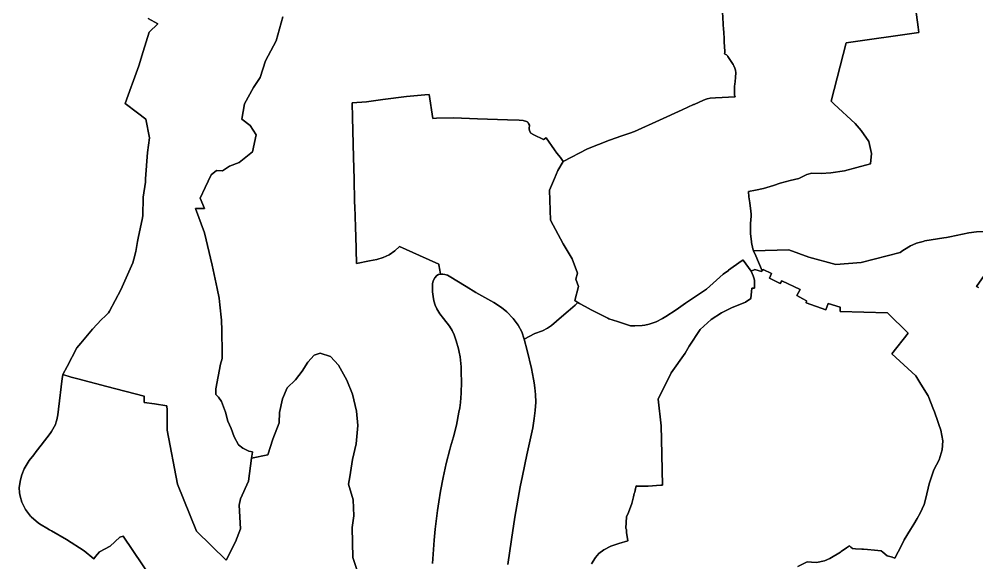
# Model space of a CAD drawing. Header units: inches. Extents: x 280195 to 293923, y 9098893 to 9120289.
# Drawn here: x 288823 to 289662, y 9113561 to 9114037 of the extents above; entities that cross this region are included whole.
import ezdxf

# ---------------------------------------------------------------- set-up
doc = ezdxf.new("R2010")
doc.units = ezdxf.units.IN
doc.header["$MEASUREMENT"] = 0
doc.layers.add('CIS', color=7, linetype='Continuous')

msp = doc.modelspace()

# ---------------------------------------------------------------- linework, layer by layer
at = {"layer": 'CIS'}
for points in [[(289608.0666, 9114052.0528), (289610.9407, 9114030.4449), (289611.5036, 9114025.6809), (289547.8727, 9114016.6295), (289534.697, 9113965.3585), (289537.1883, 9113962.8935), (289555.6975, 9113945.8304), (289561.0404, 9113939.805), (289567.713, 9113930.1778), (289569.9236, 9113919.4963), (289569.0771, 9113910.3945), (289557.2237, 9113907.4313), (289546.217, 9113904.4678), (289534.3638, 9113902.5629), (289525.897, 9113901.9279), (289517.8801, 9113902.3248), (289513.2763, 9113901.0548), (289506.4501, 9113897.8004), (289498.7507, 9113895.8954), (289490.0988, 9113893.5141), (289484.0663, 9113891.4504), (289475.335, 9113888.9898), (289468.4294, 9113887.4022), (289462.3506, 9113886.1344), (289462.6547, 9113881.6206), (289463.4662, 9113876.3501), (289464.4388, 9113869.1149), (289464.6182, 9113866.4341), (289464.5469, 9113864.7414), (289464.1453, 9113858.1702), (289464.0598, 9113854.9425), (289464.1523, 9113849.3729), (289464.8163, 9113842.0381), (289464.9056, 9113841.4093), (289466.121, 9113836.0838), (289466.71, 9113834.3325), (289468.586, 9113829.9705), (289474.2657, 9113816.7645), (289473.703, 9113816.0769), (289467.6705, 9113817.8231), (289464.4836, 9113816.4545), (289457.4617, 9113826.1051), (289457.2386, 9113825.9873), (289455.7975, 9113825.2266), (289444.6989, 9113817.1723), (289444.6276, 9113817.1206), (289440.1148, 9113813.8457), (289431.3483, 9113805.9632), (289425.4523, 9113800.6616), (289409.7487, 9113790.0001), (289407.1413, 9113788.23), (289398.7723, 9113782.6078), (289389.7554, 9113776.5504), (289386.9679, 9113774.812), (289381.2949, 9113772.0143), (289380.5083, 9113771.6965), (289375.3052, 9113769.9813), (289371.363, 9113769.1972), (289369.1015, 9113768.7473), (289362.7897, 9113768.3335), (289358.8283, 9113768.4961), (289358.7782, 9113768.5124), (289357.9298, 9113768.788), (289347.513, 9113772.172), (289339.9291, 9113774.6357), (289338.9486, 9113775.1208), (289324.3563, 9113782.6077), (289319.0774, 9113785.3163), (289314.3342, 9113788.1032), (289312.7728, 9113789.0205), (289310.0821, 9113790.6015), (289313.4209, 9113802.8772), (289311.1058, 9113809.4919), (289312.4287, 9113814.7836), (289307.7985, 9113827.3514), (289299.861, 9113840.2498), (289288.9469, 9113861.0858), (289287.9547, 9113887.5442), (289292.2291, 9113897.6472), (289295.2308, 9113904.7421), (289300.0274, 9113912.5155), (289321.3784, 9113923.6799), (289340.5308, 9113931.3726), (289351.3699, 9113935.1111), (289358.3275, 9113937.5109), (289362.4082, 9113938.9184), (289384.2179, 9113948.7152), (289404.0964, 9113957.9257), (289414.2033, 9113962.4999), (289414.5632, 9113962.6628), (289422.7918, 9113966.387), (289425.2498, 9113967.2543), (289426.1137, 9113967.559), (289428.6775, 9113968.0515), (289433.4528, 9113968.4954), (289450.6891, 9113969.3566), (289450.116, 9113970.7985), (289450.0441, 9113971.2413), (289450.0048, 9113971.6566), (289449.9267, 9113972.4812), (289449.9267, 9113973.0094), (289449.9267, 9113974.9208), (289449.9267, 9113977.3944), (289449.9267, 9113977.8419), (289450.3747, 9113981.3473), (289450.4549, 9113981.8588), (289450.6899, 9113983.3569), (289450.6947, 9113983.427), (289450.8426, 9113985.6375), (289450.957, 9113987.3461), (289451.1034, 9113989.5326), (289451.0961, 9113990.3551), (289450.7853, 9113992.6516), (289450.6838, 9113993.4013), (289450.262, 9113994.4665), (289449.4666, 9113996.4755), (289448.8487, 9113997.4888), (289444.0892, 9114004.5564), (289443.8346, 9114005.0884), (289443.4522, 9114005.6347), (289442.9805, 9114006.1063), (289442.4341, 9114006.4888), (289441.8297, 9114006.7707), (289441.2168, 9114006.9376), (289441.4466, 9114008.0596), (289441.4838, 9114008.2412), (289441.5916, 9114008.768), (289441.5812, 9114009.0811), (289441.2863, 9114013.4545), (289441.083, 9114017.082), (289440.8092, 9114021.968), (289440.687, 9114024.1488), (289440.5584, 9114026.4434), (289440.4624, 9114028.1571), (289439.403, 9114043.9182)], [(289668.0272, 9113851.1798), (289662.13, 9113850.9575), (289655.3964, 9113850.133), (289638.6709, 9113846.6419), (289635.6836, 9113846.0184), (289633.4633, 9113845.6468), (289616.8469, 9113842.8666), (289615.1848, 9113842.555), (289609.5012, 9113840.9626), (289608.8075, 9113840.6613), (289604.0875, 9113838.611), (289599.0443, 9113835.5443), (289599.0252, 9113835.53), (289597.5261, 9113834.422), (289595.1, 9113832.6487), (289561.0686, 9113823.9747), (289538.8435, 9113822.3872), (289515.031, 9113828.7372), (289497.5684, 9113835.0872), (289466.71, 9113834.3325), (289466.121, 9113836.0838), (289464.9056, 9113841.4093), (289464.8163, 9113842.0381), (289464.1523, 9113849.3729), (289464.0598, 9113854.9425), (289464.1453, 9113858.1702), (289464.5469, 9113864.7414), (289464.6182, 9113866.4341), (289464.4388, 9113869.1149), (289463.4662, 9113876.3501), (289462.6547, 9113881.6206), (289462.3506, 9113886.1344), (289468.4294, 9113887.4022), (289475.335, 9113888.9898), (289484.0663, 9113891.4504), (289490.0988, 9113893.5141), (289498.7507, 9113895.8954), (289506.4501, 9113897.8004), (289513.2763, 9113901.0548), (289517.8801, 9113902.3248), (289525.897, 9113901.9279), (289534.3638, 9113902.5629), (289546.217, 9113904.4678), (289557.2237, 9113907.4313), (289569.0771, 9113910.3945), (289569.9236, 9113919.4963), (289567.713, 9113930.1778), (289561.0404, 9113939.805), (289555.6975, 9113945.8304), (289537.1883, 9113962.8935), (289534.697, 9113965.3584), (289547.8727, 9114016.6295), (289611.5036, 9114025.6809), (289610.9407, 9114030.4449), (289608.0666, 9114052.0528)], [(289439.403, 9114043.9182), (289440.4624, 9114028.1571), (289440.5584, 9114026.4434), (289440.687, 9114024.1488), (289440.8092, 9114021.968), (289441.083, 9114017.082), (289441.2863, 9114013.4545), (289441.5812, 9114009.0811), (289441.5916, 9114008.768), (289441.4838, 9114008.2412), (289441.4466, 9114008.0596), (289441.2168, 9114006.9376), (289441.8297, 9114006.7707), (289442.4341, 9114006.4888), (289442.9805, 9114006.1063), (289443.4522, 9114005.6347), (289443.8346, 9114005.0884), (289444.0892, 9114004.5564), (289448.8487, 9113997.4888), (289449.4666, 9113996.4755), (289450.262, 9113994.4665), (289450.6838, 9113993.4013), (289450.7853, 9113992.6516), (289451.0961, 9113990.3551), (289451.1034, 9113989.5326), (289450.957, 9113987.3461), (289450.8426, 9113985.6375), (289450.6947, 9113983.427), (289450.6899, 9113983.3569), (289450.4549, 9113981.8588), (289450.3747, 9113981.3473), (289449.9267, 9113977.8419), (289449.9267, 9113977.3944), (289449.9267, 9113974.9208), (289449.9267, 9113973.0094), (289449.9267, 9113972.4812), (289450.0048, 9113971.6566), (289450.0441, 9113971.2413), (289450.116, 9113970.7985), (289450.6891, 9113969.3566), (289433.4528, 9113968.4954), (289428.6775, 9113968.0515), (289426.1137, 9113967.559), (289425.2498, 9113967.2543), (289422.7918, 9113966.387), (289414.5632, 9113962.6628), (289414.2033, 9113962.4999), (289404.0964, 9113957.9257), (289384.2179, 9113948.7152), (289362.4082, 9113938.9184), (289358.3275, 9113937.5109), (289351.3699, 9113935.1111), (289340.5308, 9113931.3726), (289321.3784, 9113923.6799), (289300.0274, 9113912.5155), (289297.4611, 9113915.9931), (289294.4753, 9113919.8978), (289292.3042, 9113922.7734), (289285.047, 9113933.387), (289282.5977, 9113931.9356), (289274.3348, 9113935.8961), (289271.6749, 9113937.3368), (289270.345, 9113939.5533), (289270.2342, 9113941.4374), (289270.345, 9113944.4297), (289269.6801, 9113945.7596), (289269.0151, 9113947.2003), (289267.9068, 9113947.7545), (289264.9145, 9113948.4195), (289261.2571, 9113948.752), (289251.172, 9113948.9736), (289224.9061, 9113949.9711), (289203.9596, 9113950.8577), (289188.9981, 9113950.636), (289185.895, 9113950.3035), (289182.5702, 9113971.4715), (289178.704, 9113971.0922), (289162.6569, 9113969.5288), (289141.8721, 9113966.847), (289127.5159, 9113964.9372), (289115.2039, 9113963.9485), (289115.4989, 9113951.1631), (289116.3011, 9113916.3896), (289116.7458, 9113897.1165), (289117.1029, 9113877.8283), (289117.3248, 9113872.3077), (289117.6147, 9113865.0963), (289118.0554, 9113854.1348), (289118.2379, 9113847.3308), (289118.8888, 9113823.0594), (289130.2145, 9113825.4187), (289136.6008, 9113826.6689), (289142.1045, 9113828.4911), (289147.6203, 9113830.73), (289152.4398, 9113834.3048), (289156.5328, 9113837.9743), (289174.1403, 9113830.267), (289191.0586, 9113822.6226), (289190.996, 9113821.9332), (289191.8915, 9113817.3673), (289192.5812, 9113813.8503), (289190.781, 9113813.5933), (289189.2332, 9113812.6408), (289187.5663, 9113810.6167), (289186.1593, 9113807.9385), (289185.4449, 9113805.4381), (289185.3257, 9113801.2709), (289185.4449, 9113798.1753), (289185.9212, 9113794.1272), (289186.6356, 9113790.3172), (289187.7071, 9113786.6262), (289189.2549, 9113783.2926), (289191.7552, 9113779.0062), (289195.2081, 9113774.839), (289200.3278, 9113768.2906), (289202.709, 9113764.4806), (289204.3758, 9113760.5515), (289206.1618, 9113755.1937), (289208.305, 9113748.4071), (289208.8707, 9113745.3725), (289209.6147, 9113741.3824), (289210.5671, 9113732.5717), (289210.7024, 9113727.5716), (289210.9243, 9113719.3558), (289210.4481, 9113709.4736), (289210.0909, 9113701.3773), (289209.2735, 9113696.4732), (289208.6621, 9113692.8048), (289206.4001, 9113681.4938), (289203.7806, 9113671.0163), (289201.3169, 9113662.2988), (289200.6849, 9113660.0625), (289197.4839, 9113647.6771), (289194.8509, 9113635.5356), (289192.5887, 9113623.6293), (289191.0409, 9113614.1044), (289189.9511, 9113606.6211), (289189.2549, 9113601.8409), (289187.7071, 9113590.1727), (289186.8139, 9113580.6368), (289185.8021, 9113564.098), (289185.511, 9113559.9945)], [(288936.2961, 9114037.8673), (288944.9547, 9114033.3676), (288937.3348, 9114025.9592), (288932.0969, 9114009.0276), (288928.2331, 9113996.5375), (288922.3064, 9113980.4508), (288921.4217, 9113977.9232), (288916.3797, 9113963.5174), (288927.1338, 9113955.2938), (288934.3714, 9113949.7591), (288937.5464, 9113933.2491), (288935.8531, 9113920.3374), (288934.1646, 9113897.4491), (288933.9482, 9113894.514), (288932.0431, 9113881.1788), (288931.8314, 9113864.8806), (288931.1563, 9113861.8246), (288927.8098, 9113846.6771), (288927.0584, 9113842.4419), (288925.4814, 9113833.5538), (288923.7635, 9113826.8255), (288922.9414, 9113823.6055), (288912.3581, 9113800.1104), (288902.5091, 9113781.3974), (288902.4773, 9113781.3369), (288902.5091, 9113781.318), (288901.7747, 9113779.9227), (288898.7526, 9113777.0784), (288895.4776, 9113773.996), (288887.522, 9113765.6219), (288877.2837, 9113753.3611), (288873.8347, 9113749.231), (288865.4368, 9113732.8678), (288861.754, 9113725.6921), (288861.7189, 9113725.6238), (288861.1457, 9113722.2859), (288857.985, 9113695.3766), (288857.3992, 9113690.3888), (288856.4731, 9113686.1555), (288855.8478, 9113684.217), (288855.1502, 9113682.0544), (288851.8428, 9113675.8367), (288850.5823, 9113674.2054), (288842.6278, 9113663.9113), (288838.3287, 9113658.3478), (288836.1003, 9113655.4638), (288832.2636, 9113650.3044), (288827.7658, 9113643.1605), (288825.7018, 9113637.8957), (288824.5908, 9113633.5033), (288823.384, 9113626.7301), (288823.5921, 9113622.152), (288824.3262, 9113619.0306), (288825.7018, 9113613.713), (288828.9564, 9113607.3889), (288833.322, 9113601.7003), (288833.9757, 9113601.1281), (288833.9835, 9113601.1182), (288840.3335, 9113595.562), (288842.7166, 9113594.0889), (288847.6096, 9113591.0642), (288850.1116, 9113589.6316), (288851.6372, 9113588.7582), (288864.9398, 9113581.1422), (288880.4181, 9113571.088), (288888.7486, 9113564.2494), (288890.2802, 9113566.1068), (288893.7198, 9113570.278), (288903.0861, 9113575.358), (288911.4998, 9113583.1368), (288914.3573, 9113583.9305), (288939.7574, 9113546.4655)], [(289054.3033, 9114039.5077), (289048.5903, 9114018.3957), (289039.2278, 9114000.7176), (289034.5578, 9113986.23), (289028.788, 9113977.6059), (289020.7805, 9113963.0537), (289018.4705, 9113949.8243), (289025.8492, 9113944.0671), (289030.8719, 9113935.9313), (289027.7923, 9113921.1777), (289016.0308, 9113911.6476), (289007.6503, 9113908.4502), (289001.3723, 9113904.4729), (288996.1242, 9113904.7116), (288991.6814, 9113901.0062), (288986.2248, 9113889.6631), (288981.8077, 9113880.4305), (288985.7859, 9113871.237), (288977.8778, 9113871.3452), (288985.6442, 9113850.0354), (288992.5899, 9113821.7734), (288996.8283, 9113801.2595), (288998.5777, 9113792.7928), (288999.2962, 9113786.805), (289000.7332, 9113773.3924), (289000.7703, 9113770.987), (289000.8363, 9113766.6963), (289001.2123, 9113742.2564), (289001.1159, 9113739.8956), (288999.6423, 9113734.8751), (288995.7397, 9113713.2454), (288995.8059, 9113708.2183), (288997.9887, 9113705.9693), (289000.5684, 9113702.0667), (289004.0865, 9113692.6779), (289006.242, 9113685.0138), (289009.1161, 9113678.3075), (289011.7507, 9113671.1222), (289015.5828, 9113664.1765), (289019.1754, 9113661.0629), (289024.4446, 9113658.6678), (289027.7388, 9113658.0501), (289027.6815, 9113657.6028), (289027.0288, 9113652.5641), (289024.3999, 9113632.2696), (289017.4149, 9113616.8179), (289016.1449, 9113611.103), (289017.4148, 9113590.3595), (289012.97, 9113579.1412), (289004.7149, 9113562.8428), (288978.6798, 9113588.4545), (288962.1698, 9113629.5179), (288953.0681, 9113676.9314), (288953.1679, 9113694.6093), (288952.6448, 9113698.3097), (288941.8835, 9113699.9297), (288932.9597, 9113701.2731), (288932.9597, 9113704.1918), (288932.9597, 9113706.7764), (288900.1214, 9113715.3115), (288874.8706, 9113721.8747), (288868.9655, 9113723.4095), (288861.754, 9113725.6921), (288865.4368, 9113732.8678), (288873.8347, 9113749.231), (288877.2837, 9113753.3611), (288887.522, 9113765.6219), (288895.4776, 9113773.996), (288898.7526, 9113777.0784), (288901.7747, 9113779.9227), (288902.5091, 9113781.318), (288902.4773, 9113781.3369), (288902.5091, 9113781.3974), (288912.3581, 9113800.1104), (288922.9414, 9113823.6055), (288923.7635, 9113826.8255), (288925.4814, 9113833.5538), (288927.0584, 9113842.4419), (288927.8098, 9113846.6771), (288931.1563, 9113861.8246), (288931.8314, 9113864.8806), (288932.0431, 9113881.1788), (288933.9482, 9113894.514), (288934.1646, 9113897.4491), (288935.8531, 9113920.3374), (288937.5464, 9113933.2491), (288934.3714, 9113949.7591), (288927.1338, 9113955.2938), (288916.3797, 9113963.5174), (288921.4217, 9113977.9232), (288922.3064, 9113980.4508), (288928.2331, 9113996.5375), (288932.0969, 9114009.0276), (288937.3348, 9114025.9592), (288944.9547, 9114033.3676), (288936.2961, 9114037.8673)], [(289120.8613, 9113549.6875), (289115.5696, 9113565.2979), (289115.0404, 9113591.4917), (289116.6279, 9113601.8105), (289115.8342, 9113615.8334), (289111.8654, 9113629.5918), (289112.9238, 9113635.9418), (289115.305, 9113651.2877), (289118.48, 9113665.046), (289120.0675, 9113681.1857), (289118.7446, 9113693.6211), (289115.305, 9113708.4377), (289110.2779, 9113720.8732), (289103.1342, 9113733.8379), (289096.255, 9113741.5108), (289086.9946, 9113744.4212), (289081.7029, 9113742.8336), (289076.1466, 9113736.7483), (289071.3841, 9113728.8108), (289065.5633, 9113721.1378), (289058.1549, 9113713.9941), (289053.9216, 9113704.4691), (289051.5404, 9113692.5628), (289051.2757, 9113683.3023), (289045.4549, 9113669.0149), (289041.2215, 9113655.2564), (289027.0288, 9113652.5641), (289027.6815, 9113657.6028), (289027.7388, 9113658.0501), (289024.4446, 9113658.6678), (289019.1754, 9113661.0629), (289015.5828, 9113664.1765), (289011.7507, 9113671.1222), (289009.1161, 9113678.3075), (289006.242, 9113685.0138), (289004.0865, 9113692.6779), (289000.5684, 9113702.0667), (288997.9887, 9113705.9693), (288995.8059, 9113708.2183), (288995.7397, 9113713.2454), (288999.6423, 9113734.8751), (289001.1159, 9113739.8956), (289001.2123, 9113742.2564), (289000.8363, 9113766.6963), (289000.7703, 9113770.987), (289000.7332, 9113773.3924), (288999.2962, 9113786.805), (288998.5777, 9113792.7928), (288996.8283, 9113801.2595), (288992.5899, 9113821.7734), (288985.6442, 9113850.0354), (288977.8778, 9113871.3452), (288985.7859, 9113871.237), (288981.8077, 9113880.4305), (288986.2248, 9113889.6631), (288991.6814, 9113901.0062), (288996.1242, 9113904.7116), (289001.3723, 9113904.4729), (289007.6503, 9113908.4502), (289016.0308, 9113911.6476), (289027.7923, 9113921.1777), (289030.8719, 9113935.9313), (289025.8492, 9113944.0671), (289018.4705, 9113949.8243), (289020.7805, 9113963.0537), (289028.788, 9113977.6059), (289034.5578, 9113986.23), (289039.2278, 9114000.7176), (289048.5903, 9114018.3957), (289054.3033, 9114039.5077)], [(289505.5434, 9113557.5303), (289513.7112, 9113561.4594), (289517.4082, 9113561.111), (289521.7824, 9113561.0529), (289528.7503, 9113562.3885), (289533.6278, 9113564.3046), (289542.7636, 9113570.0531), (289543.5209, 9113570.594), (289548.15, 9113573.8993), (289549.0955, 9113574.5041), (289550.6064, 9113575.5526), (289551.953, 9113574.4587), (289553.3242, 9113573.2141), (289555.9869, 9113573.0509), (289561.5746, 9113572.6375), (289562.8652, 9113572.53), (289566.5001, 9113572.2274), (289572.613, 9113571.7184), (289578.5782, 9113571.2216), (289579.9372, 9113570.0668), (289583.6583, 9113566.9046), (289588.2681, 9113565.4943), (289588.6736, 9113565.3051), (289589.7483, 9113564.9838), (289590.5784, 9113564.7876), (289596.1588, 9113575.9559), (289598.7277, 9113580.8715), (289604.2199, 9113589.9357), (289607.0693, 9113594.4368), (289610.1457, 9113599.5987), (289611.1851, 9113601.4796), (289611.5705, 9113602.177), (289612.9641, 9113604.6987), (289614.4611, 9113608.0849), (289616.1156, 9113611.6911), (289616.1187, 9113611.6894), (289616.123, 9113611.707), (289617.5153, 9113617.398), (289620.5985, 9113630.0007), (289624.6453, 9113642.2567), (289629.2316, 9113650.8513), (289629.2507, 9113650.9132), (289631.968, 9113659.754), (289632.5461, 9113667.6934), (289630.7732, 9113676.9046), (289628.9756, 9113682.0976), (289628.0929, 9113684.6478), (289625.2234, 9113692.9375), (289624.3826, 9113695.0527), (289619.6216, 9113707.02), (289613.3007, 9113717.4411), (289608.9468, 9113724.6193), (289587.8675, 9113744.0271), (289602.0457, 9113761.9705), (289584.0345, 9113779.8818), (289542.5477, 9113781.1518), (289542.5477, 9113784.9617), (289532.176, 9113787.9252), (289530.0593, 9113782.4217), (289512.7556, 9113788.6131), (289513.0731, 9113790.5181), (289509.8198, 9113792.2368), (289504.6593, 9113794.9631), (289507.5168, 9113800.2018), (289491.483, 9113807.8219), (289490.0543, 9113805.5993), (289480.688, 9113810.2031), (289482.2755, 9113814.3305), (289475.1317, 9113817.8231), (289474.2657, 9113816.7645), (289468.586, 9113829.9705), (289466.71, 9113834.3325), (289497.5684, 9113835.0872), (289515.031, 9113828.7372), (289538.8435, 9113822.3872), (289561.0686, 9113823.9747), (289595.1, 9113832.6487), (289597.5261, 9113834.422), (289599.0252, 9113835.53), (289599.0443, 9113835.5443), (289604.0875, 9113838.611), (289608.8075, 9113840.6613), (289609.5012, 9113840.9626), (289615.1848, 9113842.555), (289616.8469, 9113842.8666), (289633.4633, 9113845.6468), (289635.6836, 9113846.0184), (289638.6709, 9113846.6418), (289655.3964, 9113850.1329), (289662.13, 9113850.9575), (289668.0272, 9113851.1798)], [(289251.321, 9113559.2125), (289254.5325, 9113581.1342), (289257.4647, 9113600.8218), (289262.2121, 9113627.3515), (289264.2454, 9113636.8555), (289268.2161, 9113655.4169), (289273.2428, 9113679.0142), (289274.6391, 9113687.1127), (289275.3372, 9113694.3735), (289275.8957, 9113701.4945), (289275.7561, 9113708.1967), (289275.1976, 9113714.2008), (289274.4445, 9113718.6359), (289273.9409, 9113721.6011), (289272.1258, 9113730.9563), (289268.3557, 9113746.874), (289265.6934, 9113756.9217), (289275.2428, 9113761.6754), (289281.8575, 9113764.1887), (289286.223, 9113766.4378), (289289.795, 9113768.8191), (289298.5262, 9113776.3597), (289304.4038, 9113781.4536), (289308.3432, 9113784.8677), (289310.4324, 9113786.6785), (289312.7728, 9113789.0205), (289314.3342, 9113788.1032), (289319.0774, 9113785.3163), (289324.3563, 9113782.6077), (289338.9486, 9113775.1208), (289339.9291, 9113774.6357), (289347.513, 9113772.172), (289357.9298, 9113768.788), (289358.7782, 9113768.5124), (289358.8283, 9113768.4961), (289362.7897, 9113768.3335), (289369.1015, 9113768.7473), (289371.363, 9113769.1972), (289375.3052, 9113769.9813), (289380.5083, 9113771.6965), (289381.2949, 9113772.0143), (289386.9679, 9113774.812), (289389.7554, 9113776.5504), (289398.7723, 9113782.6078), (289407.1413, 9113788.23), (289409.7487, 9113790.0001), (289425.4523, 9113800.6616), (289431.3483, 9113805.9632), (289440.1148, 9113813.8457), (289444.6276, 9113817.1206), (289444.6989, 9113817.1723), (289455.7975, 9113825.2266), (289457.2386, 9113825.9873), (289457.4617, 9113826.1051), (289464.4836, 9113816.4545), (289466.3115, 9113812.4021), (289467.231, 9113809.7024), (289467.4839, 9113808.3669), (289467.6577, 9113805.9372), (289467.6192, 9113801.4687), (289465.2656, 9113801.3952), (289464.3513, 9113792.5713), (289459.6681, 9113789.1581), (289447.2857, 9113784.1574), (289438.5543, 9113779.7918), (289429.5849, 9113773.918), (289429.5849, 9113773.918), (289419.8218, 9113765.3455), (289410.3998, 9113750.5315), (289406.6455, 9113744.6286), (289394.5805, 9113727.166), (289383.2034, 9113704.2532), (289385.8492, 9113680.864), (289386.0757, 9113668.734), (289386.8203, 9113628.8723), (289385.5252, 9113628.772), (289374.3171, 9113627.9035), (289365.829, 9113627.9406), (289364.5508, 9113628.0075), (289363.767, 9113628.0487), (289363.5306, 9113626.9745), (289362.5576, 9113622.491), (289362.2586, 9113621.3722), (289361.4943, 9113618.5126), (289359.9694, 9113612.8075), (289357.0716, 9113604.768), (289355.4074, 9113601.0429), (289354.8333, 9113590.9182), (289355.2523, 9113589.6249), (289355.2523, 9113588.5624), (289355.4163, 9113587.3316), (289356.58, 9113579.8076), (289348.6691, 9113577.5473), (289341.7628, 9113575.3074), (289335.6031, 9113572.1342), (289331.1234, 9113568.7744), (289328.3235, 9113565.4146), (289324.7771, 9113559.6282)], [(289324.7771, 9113559.6282), (289328.3235, 9113565.4146), (289331.1234, 9113568.7744), (289335.6031, 9113572.1342), (289341.7628, 9113575.3074), (289348.6691, 9113577.5473), (289356.58, 9113579.8076), (289355.4163, 9113587.3316), (289355.2523, 9113588.5624), (289355.2523, 9113589.6249), (289354.8333, 9113590.9182), (289355.4074, 9113601.0429), (289357.0716, 9113604.768), (289359.9694, 9113612.8075), (289361.4943, 9113618.5126), (289362.2586, 9113621.3722), (289362.5576, 9113622.491), (289363.2904, 9113625.8677), (289363.5306, 9113626.9745), (289363.767, 9113628.0487), (289364.5508, 9113628.0075), (289365.829, 9113627.9406), (289374.3171, 9113627.9035), (289385.5252, 9113628.772), (289386.8203, 9113628.8723), (289386.0757, 9113668.734), (289385.8492, 9113680.864), (289383.2034, 9113704.2532), (289394.5805, 9113727.166), (289406.6455, 9113744.6286), (289410.3998, 9113750.5315), (289419.8218, 9113765.3455), (289429.5849, 9113773.918), (289438.5543, 9113779.7918), (289447.2857, 9113784.1574), (289459.6681, 9113789.1581), (289464.3513, 9113792.5713), (289465.2656, 9113801.3952), (289467.6192, 9113801.4687), (289467.6577, 9113805.9372), (289467.4839, 9113808.3669), (289467.231, 9113809.7024), (289466.3115, 9113812.4021), (289464.4836, 9113816.4545), (289467.6705, 9113817.8231), (289473.703, 9113816.0769), (289474.2657, 9113816.7645), (289475.1317, 9113817.8231), (289475.1317, 9113817.8231), (289482.2755, 9113814.3305), (289480.688, 9113810.2031), (289490.0543, 9113805.5993), (289491.483, 9113807.8219), (289507.5168, 9113800.2018), (289504.6593, 9113794.9631), (289509.8198, 9113792.2368), (289513.0731, 9113790.5181), (289512.7556, 9113788.6131), (289530.0593, 9113782.4217), (289532.176, 9113787.9252), (289542.5477, 9113784.9617), (289542.5477, 9113781.1518), (289584.0345, 9113779.8818), (289602.0457, 9113761.9705), (289587.8675, 9113744.0271), (289608.9468, 9113724.6193), (289613.3007, 9113717.4411), (289619.6216, 9113707.02), (289624.3826, 9113695.0527), (289625.2234, 9113692.9375), (289628.0929, 9113684.6478), (289628.9756, 9113682.0976), (289630.7732, 9113676.9046), (289632.5461, 9113667.6934), (289631.968, 9113659.754), (289629.2507, 9113650.9132), (289629.2316, 9113650.8513), (289624.6453, 9113642.2567), (289620.5985, 9113630.0007), (289617.5153, 9113617.398), (289616.123, 9113611.707), (289616.1187, 9113611.6894), (289616.1156, 9113611.6911), (289614.4611, 9113608.0849), (289612.9641, 9113604.6987), (289611.5705, 9113602.177), (289611.1851, 9113601.4796), (289610.1457, 9113599.5987), (289607.0693, 9113594.4368), (289604.2199, 9113589.9357), (289598.7277, 9113580.8715), (289596.1588, 9113575.9559), (289590.5784, 9113564.7876), (289589.7483, 9113564.9838), (289588.6736, 9113565.3051), (289588.2681, 9113565.4943), (289583.6583, 9113566.9046), (289579.9372, 9113570.0668), (289578.5782, 9113571.2216), (289572.613, 9113571.7184), (289566.5001, 9113572.2274), (289562.8652, 9113572.53), (289561.5746, 9113572.6375), (289555.9869, 9113573.0509), (289553.3242, 9113573.2141), (289551.953, 9113574.4587), (289550.6064, 9113575.5526), (289549.0955, 9113574.5041), (289548.15, 9113573.8993), (289543.5209, 9113570.594), (289542.7636, 9113570.0531), (289533.6278, 9113564.3046), (289528.7503, 9113562.3885), (289521.7824, 9113561.0529), (289517.4082, 9113561.111), (289513.7112, 9113561.4594), (289505.5434, 9113557.5303)], [(289185.511, 9113559.9945), (289185.8021, 9113564.098), (289186.8139, 9113580.6368), (289187.7071, 9113590.1727), (289189.2549, 9113601.8409), (289189.9511, 9113606.6211), (289191.0409, 9113614.1044), (289192.5887, 9113623.6293), (289194.8509, 9113635.5356), (289197.4839, 9113647.6771), (289200.6849, 9113660.0625), (289201.3169, 9113662.2988), (289203.7806, 9113671.0163), (289206.4001, 9113681.4938), (289208.6621, 9113692.8048), (289209.2735, 9113696.4732), (289210.0909, 9113701.3773), (289210.4481, 9113709.4736), (289210.9243, 9113719.3558), (289210.7024, 9113727.5716), (289210.5671, 9113732.5717), (289209.6147, 9113741.3824), (289208.8707, 9113745.3725), (289208.305, 9113748.4071), (289206.1618, 9113755.1937), (289204.3758, 9113760.5515), (289202.709, 9113764.4806), (289200.3278, 9113768.2906), (289195.2081, 9113774.839), (289191.7552, 9113779.0062), (289189.2549, 9113783.2926), (289187.7071, 9113786.6262), (289186.6356, 9113790.3172), (289185.9212, 9113794.1272), (289185.4449, 9113798.1753), (289185.3257, 9113801.2709), (289185.4449, 9113805.4381), (289186.1593, 9113807.9385), (289187.5663, 9113810.6167), (289189.2332, 9113812.6408), (289190.781, 9113813.5933), (289192.5812, 9113813.8503), (289194.5314, 9113813.7851), (289196.3836, 9113813.5205), (289198.5532, 9113812.8326), (289201.6157, 9113811.212), (289206.8545, 9113807.9973), (289214.9507, 9113802.9968), (289223.5233, 9113797.758), (289239.168, 9113788.8727), (289245.9071, 9113784.6609), (289250.6696, 9113780.6129), (289256.1465, 9113774.8979), (289260.4686, 9113769.1796), (289263.6838, 9113763.1511), (289265.6934, 9113756.9217), (289268.3557, 9113746.874), (289272.1258, 9113730.9563), (289273.9409, 9113721.6011), (289274.4445, 9113718.6359), (289275.1976, 9113714.2008), (289275.7561, 9113708.1967), (289275.8957, 9113701.4945), (289275.3372, 9113694.3735), (289274.6391, 9113687.1127), (289273.2428, 9113679.0142), (289268.2161, 9113655.4169), (289264.2454, 9113636.8555), (289262.2121, 9113627.3515), (289257.4647, 9113600.8219), (289254.5325, 9113581.1342), (289251.321, 9113559.2125)], [(289663.5923, 9113802.0781), (289661.9351, 9113802.9793), (289668.6426, 9113812.5924)], [(289668.6426, 9113812.5923), (289661.9351, 9113802.9793), (289663.5923, 9113802.0781)], [(288939.7574, 9113546.4655), (288914.3573, 9113583.9305), (288911.4998, 9113583.1368), (288903.0861, 9113575.358), (288893.7198, 9113570.278), (288890.2802, 9113566.1068), (288888.7486, 9113564.2494), (288880.4181, 9113571.088), (288864.9398, 9113581.1422), (288851.6372, 9113588.7582), (288850.1116, 9113589.6316), (288847.6096, 9113591.0642), (288842.7166, 9113594.0889), (288840.3335, 9113595.562), (288833.9835, 9113601.1182), (288833.9757, 9113601.1281), (288833.322, 9113601.7003), (288828.9564, 9113607.3889), (288825.7018, 9113613.713), (288824.3262, 9113619.0306), (288823.5921, 9113622.152), (288823.384, 9113626.7301), (288824.5908, 9113633.5033), (288825.7018, 9113637.8957), (288827.7658, 9113643.1605), (288832.2636, 9113650.3044), (288836.1003, 9113655.4638), (288838.3287, 9113658.3478), (288842.6278, 9113663.9113), (288850.5823, 9113674.2054), (288851.8428, 9113675.8367), (288855.1502, 9113682.0544), (288855.8478, 9113684.217), (288856.4731, 9113686.1555), (288857.3992, 9113690.3888), (288857.985, 9113695.3766), (288861.1457, 9113722.2859), (288861.7189, 9113725.6238), (288861.754, 9113725.6921), (288868.9655, 9113723.4095), (288874.8706, 9113721.8747), (288900.1214, 9113715.3115), (288932.9597, 9113706.7764), (288932.9597, 9113704.1918), (288932.9597, 9113701.2731), (288941.8835, 9113699.9297), (288952.6448, 9113698.3097), (288953.1679, 9113694.6093), (288953.0681, 9113676.9314), (288962.1698, 9113629.5179), (288978.6798, 9113588.4545), (289004.7149, 9113562.8428), (289012.97, 9113579.1412), (289017.4148, 9113590.3595), (289016.1449, 9113611.103), (289017.4149, 9113616.8179), (289024.3999, 9113632.2696), (289027.0288, 9113652.5641), (289041.2215, 9113655.2564), (289045.4549, 9113669.0149), (289051.2757, 9113683.3023), (289051.5404, 9113692.5628), (289053.9216, 9113704.4691), (289058.1549, 9113713.9941), (289065.5633, 9113721.1378), (289071.3841, 9113728.8108), (289076.1466, 9113736.7483), (289081.7029, 9113742.8336), (289086.9946, 9113744.4212), (289096.255, 9113741.5108), (289103.1342, 9113733.8379), (289110.2779, 9113720.8732), (289115.305, 9113708.4377), (289118.7446, 9113693.6211), (289120.0675, 9113681.1857), (289118.48, 9113665.046), (289115.305, 9113651.2877), (289112.9238, 9113635.9418), (289111.8654, 9113629.5918), (289115.8342, 9113615.8334), (289116.6279, 9113601.8105), (289115.0404, 9113591.4917), (289115.5696, 9113565.2979), (289115.5696, 9113565.2979), (289120.8613, 9113549.6875)]]:
    msp.add_lwpolyline(points, dxfattribs=at)
msp.add_lwpolyline([(289182.5702, 9113971.4715), (289185.895, 9113950.3035), (289188.9981, 9113950.636), (289203.9596, 9113950.8577), (289224.9061, 9113949.9711), (289251.172, 9113948.9736), (289261.2571, 9113948.752), (289264.9145, 9113948.4195), (289267.9068, 9113947.7545), (289269.0151, 9113947.2003), (289269.6801, 9113945.7596), (289270.345, 9113944.4297), (289270.2342, 9113941.4374), (289270.345, 9113939.5533), (289271.6749, 9113937.3368), (289274.3348, 9113935.8961), (289282.5977, 9113931.9356), (289285.047, 9113933.387), (289292.3042, 9113922.7734), (289294.4753, 9113919.8978), (289297.4611, 9113915.9931), (289300.0274, 9113912.5155), (289295.2308, 9113904.7421), (289292.2291, 9113897.6472), (289287.9547, 9113887.5442), (289288.9469, 9113861.0858), (289299.861, 9113840.2498), (289307.7985, 9113827.3514), (289312.4287, 9113814.7836), (289311.1058, 9113809.4919), (289313.4209, 9113802.8772), (289310.0821, 9113790.6015), (289312.7728, 9113789.0205), (289310.4324, 9113786.6785), (289308.3432, 9113784.8677), (289304.4038, 9113781.4536), (289298.5262, 9113776.3597), (289289.795, 9113768.8191), (289286.223, 9113766.4378), (289281.8575, 9113764.1887), (289275.2428, 9113761.6754), (289265.6934, 9113756.9217), (289263.6838, 9113763.1511), (289260.4686, 9113769.1796), (289256.1465, 9113774.8979), (289250.6696, 9113780.6129), (289245.9071, 9113784.6609), (289239.168, 9113788.8727), (289223.5233, 9113797.758), (289214.9507, 9113802.9968), (289206.8545, 9113807.9973), (289201.6157, 9113811.212), (289198.5532, 9113812.8326), (289196.3836, 9113813.5205), (289194.5314, 9113813.7851), (289192.5812, 9113813.8503), (289191.8915, 9113817.3673), (289190.996, 9113821.9332), (289191.0586, 9113822.6226), (289174.1403, 9113830.267), (289156.5328, 9113837.9743), (289152.4398, 9113834.3048), (289147.6203, 9113830.73), (289142.1045, 9113828.4911), (289136.6008, 9113826.6689), (289130.2145, 9113825.4187), (289118.8888, 9113823.0594), (289118.2379, 9113847.3308), (289118.0554, 9113854.1348), (289117.6147, 9113865.0963), (289117.3248, 9113872.3077), (289117.1029, 9113877.8283), (289116.7458, 9113897.1165), (289116.3011, 9113916.3896), (289115.4989, 9113951.1631), (289115.2039, 9113963.9485), (289127.5159, 9113964.9372), (289141.8721, 9113966.847), (289162.6569, 9113969.5288), (289178.704, 9113971.0922), (289182.5702, 9113971.4715)], close=True, dxfattribs=at)

doc.saveas('drawing.dxf')
